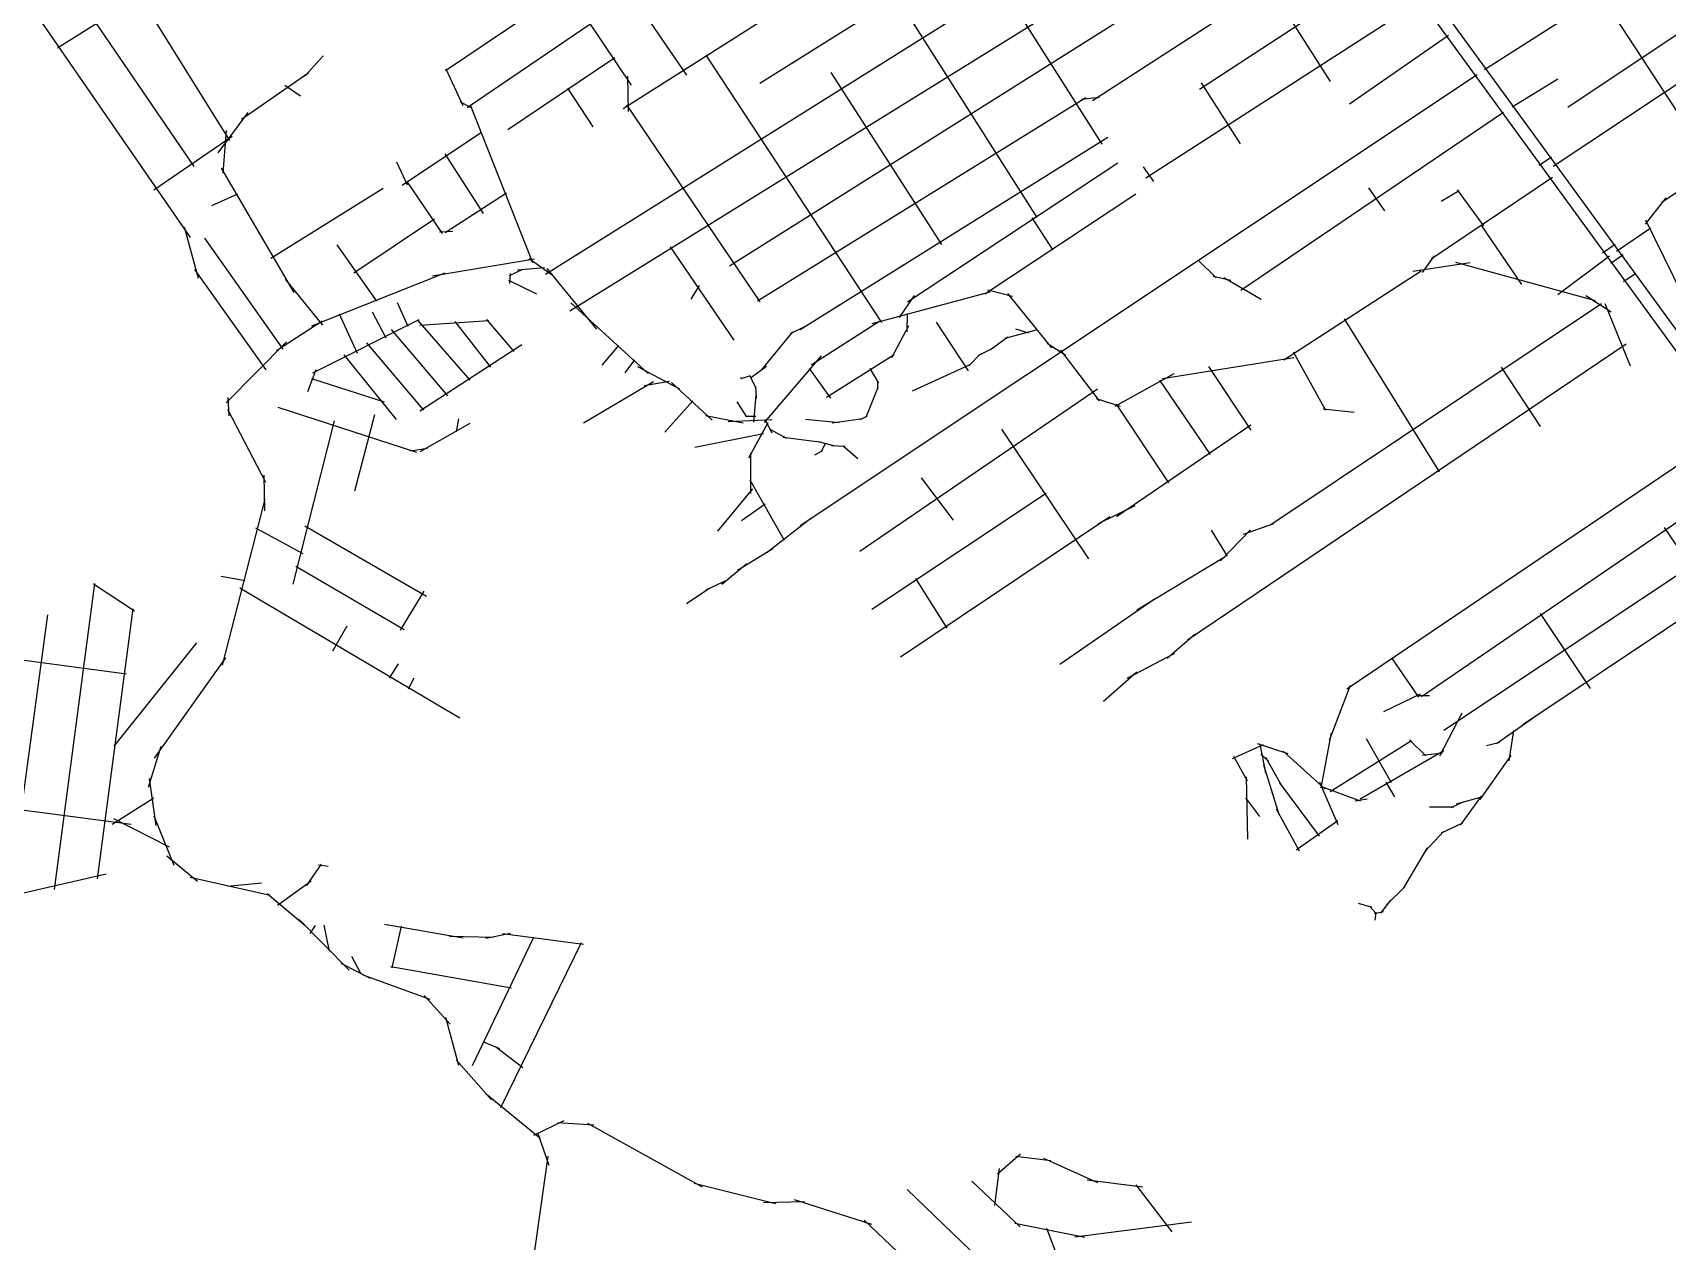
# Model space of a CAD drawing. Header units: inches. Extents: x 723427 to 759408, y 6910722 to 6968430.
# Drawn here: x 731654 to 733972, y 6946922 to 6948636 of the extents above; entities that cross this region are included whole.
import ezdxf

# ---------------------------------------------------------------- set-up
doc = ezdxf.new("R2010")
doc.units = ezdxf.units.IN
doc.header["$MEASUREMENT"] = 0

msp = doc.modelspace()

# ---------------------------------------------------------------- linework, layer by layer
for points in [[(732616.7, 6950062.6), (734804, 6947059.2)], [(732635.8, 6950064.9), (734820.9, 6947067.2)], [(733831.1, 6948530.6), (735170.2, 6949425.4)], [(733964.5, 6948396), (735084, 6949151.9)], [(733810.1, 6948447), (734852.8, 6949139.7)], [(731689.5, 6948614.7), (732332.6, 6949019.2)], [(732491.7, 6948528.9), (733234, 6949000)], [(732381.5, 6948293.9), (733429.3, 6948950.9)], [(732685.2, 6948564.7), (733239.3, 6948911.9)], [(732642.3, 6948305.5), (733503.3, 6948848.2)], [(731639.5, 6948803.6), (731883, 6948446.5)], [(732950.3, 6948824.7), (733170.5, 6948478.1)], [(733157.1, 6948540.3), (733545.3, 6948791.7)], [(732415.8, 6948242), (733254.2, 6948761.9)], [(732454.6, 6948761.3), (732581.6, 6948575.8)], [(732836.7, 6948754.1), (733078.2, 6948374.3)], [(733308.6, 6948556.2), (733584.9, 6948736.7)], [(732398.4, 6948718), (732502.8, 6948561.9)], [(733853.7, 6948726.3), (734041.3, 6948439.2)], [(731634.2, 6948699.1), (731877.7, 6948346)], [(731804.8, 6948689.8), (731933.6, 6948483.6)], [(732239.5, 6948582.8), (732414.1, 6948700.2)], [(733712.9, 6948584.1), (733883.2, 6948692.6)], [(733232.6, 6948430.6), (733624.1, 6948683.1)], [(733428.9, 6948669.2), (733494.1, 6948567)], [(732270.2, 6948530), (732447.3, 6948650.3)], [(733521.2, 6948535.4), (733661.6, 6948632.6)], [(732040.9, 6948575.1), (732066.4, 6948603.3)], [(732328, 6948499.1), (732479.7, 6948601)], [(732609, 6948604.6), (732858, 6948225)], [(731950.7, 6948513.7), (732046, 6948579.7)], [(732240.3, 6948585), (732264.3, 6948533.2)], [(732497.7, 6948574.7), (732498.5, 6948524.7)], [(732742.7, 6947937.1), (733702.3, 6948576.8)], [(732786, 6948579.7), (732942.9, 6948335.9)], [(733752.2, 6948531.1), (733816.8, 6948570.7)], [(732012, 6948562), (732034.3, 6948546.6)], [(732412.8, 6948557.4), (732448.4, 6948502.9)], [(733311.3, 6948565.2), (733366.5, 6948478.5)], [(732259.8, 6948538.6), (732275.4, 6948530.3)], [(732274.5, 6948534), (732363.1, 6948310.1)], [(732496.1, 6948534), (732685.2, 6948254.5)], [(732682, 6948256.1), (733147.5, 6948544.2)], [(733141.4, 6948542), (733166.5, 6948544.6)], [(731917.4, 6948466.1), (731960, 6948523)], [(733367.2, 6948270.9), (733739.7, 6948523.5)], [(731826.4, 6948413.2), (731937.1, 6948489.5)], [(731924.5, 6948437), (731929.3, 6948497.4)], [(732178.5, 6948420.2), (732290.6, 6948495.3)], [(732742.8, 6948215.5), (733178.8, 6948488.3)], [(732238.8, 6948464.5), (732293.1, 6948380)], [(733790.2, 6948448.5), (733807.7, 6948460.2)], [(731921.8, 6948443.9), (732024.7, 6948268)], [(732170.2, 6948453.3), (732185.2, 6948420.7)], [(732894.9, 6948254.4), (733193.2, 6948451.5)], [(733228.9, 6948445.9), (733243.4, 6948425.2)], [(733637.4, 6948315.6), (733809.2, 6948431.5)], [(731992, 6948316.4), (732151.5, 6948415.9)], [(732184.9, 6948425.4), (732235.1, 6948351.6)], [(732239.4, 6948352.9), (732326.4, 6948409)], [(733548.6, 6948416), (733571, 6948383.8)], [(733651.4, 6948397.2), (733676.9, 6948412.5)], [(733674.3, 6948413.6), (733711.5, 6948362.1)], [(731908.5, 6948391), (731945.4, 6948407.9)], [(733004.5, 6948266), (733218.4, 6948407.7)], [(733941.1, 6948364.8), (733970.3, 6948401.9)], [(732109.7, 6948295.6), (732224.1, 6948372.2)], [(733071.2, 6948373.9), (733100.6, 6948327.8)], [(733707.8, 6948363.8), (733765.5, 6948279.3)], [(733941.1, 6948370.9), (733993.3, 6948265)], [(731869.2, 6948360.9), (731889.2, 6948287.9)], [(731897.8, 6948344.8), (732009.1, 6948187.6)], [(732231.3, 6948353.9), (732250.3, 6948354.8)], [(733899.9, 6948326.3), (733948.9, 6948359.5)], [(732085.5, 6948335.3), (732142, 6948255.3)], [(732221.5, 6948291.5), (732365.8, 6948315.6)], [(732358.5, 6948315.9), (732390.9, 6948292.8)], [(732558.2, 6948332.4), (732648.4, 6948200.3)], [(733624.9, 6948296), (733641.8, 6948319.9)], [(733816.9, 6948265), (733890.1, 6948319.9)], [(733880.3, 6948324.1), (733897.9, 6948336.5)], [(733892, 6948309.6), (733909.6, 6948321.8)], [(731884, 6948300.3), (731984.8, 6948157.9)], [(732050.2, 6948220.5), (732239.2, 6948295.6)], [(732330.3, 6948291.9), (732349.3, 6948301.1)], [(732331.1, 6948280.7), (732331.8, 6948294.7)], [(732342, 6948299.8), (732379.9, 6948303)], [(732383.5, 6948301.9), (732453.6, 6948215.7)], [(733307, 6948313.7), (733332.6, 6948288.4)], [(733428.2, 6948172.1), (733622.9, 6948298.5)], [(733611.4, 6948297.9), (733692.6, 6948310.5)], [(733671.6, 6948310.8), (733869.7, 6948256.4)], [(733909.9, 6948283.4), (733927.5, 6948295.3)], [(732012.3, 6948286.5), (732065.2, 6948221.4)], [(732329.1, 6948285.4), (732368.8, 6948265.7)], [(732588.2, 6948258.2), (732599.6, 6948277.8)], [(733008.5, 6948271.7), (733043.5, 6948262.4)], [(733328.2, 6948290.9), (733353, 6948285.5)], [(733343.2, 6948289), (733396.2, 6948258.5)], [(732171, 6948253.8), (732186.5, 6948219.8)], [(732417.3, 6948253.3), (732527.1, 6948153)], [(732844.5, 6948223.6), (733012, 6948268.9)], [(732883.6, 6948232.3), (732904.6, 6948263.7)], [(733036.3, 6948266.4), (733099, 6948189.3)], [(733408.6, 6947937.9), (733878.5, 6948252.2)], [(733856.3, 6948263.4), (733892.6, 6948240.2)], [(733883.6, 6948252.4), (733919.4, 6948163.9)], [(732000.2, 6948185.5), (732064.9, 6948227.7)], [(732051.8, 6948154), (732202.5, 6948229.7)], [(732088.9, 6948237.3), (732114.4, 6948181.9)], [(732135.5, 6948240.3), (732155, 6948203.3)], [(732200, 6948228.4), (732274.4, 6948143.6)], [(732203.3, 6948221.3), (732301.2, 6948228)], [(732253.1, 6948226.7), (732303.3, 6948162)], [(732297.9, 6948229.7), (732336.4, 6948184.1)], [(732758.1, 6948165.3), (732854.1, 6948226.6)], [(732894.4, 6948211.8), (732894.8, 6948238.1)], [(732935.5, 6948225.9), (732980.7, 6948156.7)], [(733513.7, 6948230.2), (733648.6, 6948013.2)], [(732162.7, 6948215.5), (732242.6, 6948121.4)], [(732687.3, 6948157.3), (732732, 6948212.1)], [(732728.7, 6948209.8), (732751, 6948220.3)], [(732872.3, 6948175.4), (732896.8, 6948220.9)], [(733012.6, 6948186.8), (733036.9, 6948204.9)], [(733033, 6948202.9), (733079, 6948215.2)], [(733048.1, 6948216.4), (733066.1, 6948210.4)], [(731928.7, 6948111.4), (732014.5, 6948198)], [(732095.7, 6948179.6), (732169.7, 6948087.5)], [(732127.6, 6948196.2), (732208.3, 6948100.9)], [(732203.3, 6948100.1), (732347.7, 6948194.1)], [(732461.6, 6948164.5), (732485.6, 6948192.5)], [(732691.9, 6948083.4), (732773, 6948177.8)], [(732779.7, 6948119.3), (732875.7, 6948179.8)], [(732981.7, 6948163.7), (732998.2, 6948180.9)], [(732995.1, 6948178.6), (733017.4, 6948189.7)], [(733092.8, 6948195.7), (733119.1, 6948179)], [(733111.6, 6948186.2), (733166.7, 6948114)], [(733291.7, 6947775.1), (733913.7, 6948194.9)], [(733441.4, 6948183.8), (733487.3, 6948101)], [(732044.6, 6948127.4), (732056.3, 6948158.5)], [(732494.4, 6948153.9), (732508, 6948172.4)], [(732511.9, 6948162.7), (732571.4, 6948131.3)], [(732672.3, 6948146.8), (732694.6, 6948163.5)], [(732755.3, 6948160), (732785.5, 6948117.9)], [(732841.2, 6948159.8), (732853.4, 6948139.4)], [(732902, 6948128.5), (732983.8, 6948165.6)], [(733256.2, 6948146), (733442.4, 6948175.7)], [(733321.4, 6948162.9), (733381.4, 6948072.5)], [(733736.7, 6948162.1), (733792, 6948077.7)], [(732049.6, 6948145.8), (732152.9, 6948112.7)], [(732435.3, 6948082.9), (732534.7, 6948141.6)], [(732521.5, 6948135.8), (732557.5, 6948142.2)], [(732560, 6948140), (732617.9, 6948086.5)], [(732657.4, 6948147.1), (732660.7, 6948146)], [(732659.5, 6948146), (732672.1, 6948150)], [(732671.4, 6948149.8), (732679.9, 6948132)], [(732679.1, 6948134.6), (732680.4, 6948117.8)], [(732827, 6947900.9), (733163.9, 6948131.1)], [(732836.3, 6948090.9), (732853.3, 6948133.6)], [(732852.5, 6948130.7), (732852.8, 6948141.5)], [(733189.3, 6948106.7), (733272.6, 6948152.9)], [(733252, 6948143.4), (733323.8, 6948037.8)], [(731931, 6948118.7), (731932.4, 6948092.9)], [(732550.5, 6948069.8), (732590.4, 6948114.3)], [(732652.6, 6948112.7), (732666.7, 6948091.4)], [(732676.9, 6948083.9), (732680.3, 6948122.2)], [(733162.3, 6948117.6), (733196.2, 6948106.7)], [(733190.4, 6948109.5), (733264.6, 6947997.6)], [(731930.7, 6948102.3), (731984.7, 6947998.6)], [(732002, 6948105), (732198.5, 6948041.5)], [(732023.9, 6947854.3), (732082.1, 6948085.6)], [(732111.2, 6947986.6), (732139.3, 6948094.6)], [(732255.5, 6948070.2), (732258.4, 6948088.8)], [(732608.2, 6948093.3), (732661.7, 6948083.1)], [(732640.5, 6948085), (732702.7, 6948087.7)], [(732665.1, 6948092.6), (732679.6, 6948092.6)], [(732693, 6948087.4), (732702.6, 6948068.9)], [(732750, 6948088.1), (732798, 6948083.2)], [(732788, 6948082.7), (732831.3, 6948089.2)], [(732827.2, 6948087.8), (732837.6, 6948092.6)], [(733484, 6948102.9), (733528, 6948098.2)], [(732203.8, 6948042.4), (732274.6, 6948082.4)], [(732593.4, 6948048.3), (732690.4, 6948067.9)], [(732669.6, 6948033.1), (732697.3, 6948083.3)], [(732698.6, 6948074.2), (732723.3, 6948061.1)], [(732718.5, 6948062.5), (732773.1, 6948055.3)], [(733028.1, 6948073.8), (733151.6, 6947890.1)], [(733191.1, 6947950), (733381.3, 6948080)], [(733517.8, 6947705.8), (734067.4, 6948077.3)], [(732190.1, 6948043.1), (732214.3, 6948047.2)], [(732672.6, 6947982.8), (732672.6, 6948039.9)], [(732763.5, 6948037.5), (732774.5, 6948043.5)], [(732768, 6948056.4), (732791.8, 6948050.1)], [(732772.3, 6948041.6), (732778.4, 6948053.8)], [(732787.1, 6948051), (732805.8, 6948049.8)], [(732803.6, 6948050.5), (732824.2, 6948032.5)], [(733623.4, 6947694.7), (734104.9, 6948023.8)], [(731982.2, 6948008.6), (731983, 6947958.3)], [(732671.3, 6948002.1), (732720.1, 6947916.5)], [(732914.3, 6948005), (732959.3, 6947945)], [(731923.5, 6947739.4), (731984.1, 6947974.5)], [(732625.6, 6947929.2), (732675.3, 6947989.3)], [(732659.4, 6947944.4), (732693.1, 6947967.8)], [(732844.3, 6947818.5), (733091.3, 6947983.1)], [(733655.2, 6947647), (734145.2, 6947972.6)], [(732695.9, 6947899.4), (732757.7, 6947947.9)], [(732884.9, 6947750.9), (733181.8, 6947950)], [(733165.7, 6947940.2), (733217.5, 6947965.6)], [(731970.4, 6947934.1), (732037.5, 6947897.5)], [(732040.3, 6947936.9), (732212.8, 6947836.9)], [(733325.3, 6947930.5), (733347.8, 6947893.7)], [(733338.6, 6947887.1), (733381.1, 6947931.1)], [(733371, 6947925), (733414.3, 6947940.3)], [(733767.2, 6947655), (734177.5, 6947929.5)], [(733967.6, 6947934.4), (734038, 6947830.7)], [(732653.8, 6947873.8), (732703.6, 6947904.5)], [(732027.4, 6947879.4), (732181.1, 6947789.8)], [(732631.4, 6947854.3), (732667.1, 6947883.5)], [(733219.8, 6947817.7), (733345.1, 6947893.2)], [(731685.2, 6947420.9), (731742.7, 6947855.1)], [(731740.7, 6947854.6), (731798.8, 6947816.2)], [(731921.6, 6947865.4), (731955.7, 6947859.2)], [(732609.3, 6947846), (732640.7, 6947860.8)], [(732905.9, 6947862.3), (732950.4, 6947791.9)], [(731948, 6947849.1), (732260.1, 6947664.6)], [(732175.8, 6947788.7), (732209.6, 6947844.3)], [(732581.6, 6947826.6), (732614.7, 6947849.1)], [(733110.5, 6947740.8), (733244.8, 6947833.3)], [(731621.4, 6947407.8), (731675.7, 6947810.4)], [(731746.5, 6947436), (731797, 6947819.3)], [(733791.7, 6947812.6), (733862.5, 6947706)], [(732080, 6947759.4), (732100.1, 6947795.2)], [(733263.1, 6947749.2), (733302, 6947783)], [(731770, 6947624.2), (731886.9, 6947770.7)], [(731602.9, 6947751.6), (731787.4, 6947726.7)], [(731827.1, 6947607.2), (731928.1, 6947749.8)], [(732160.5, 6947720.8), (732173.2, 6947741.3)], [(733206, 6947720.8), (733273.6, 6947756.4)], [(733581.1, 6947749.7), (733619.3, 6947693.8)], [(732187.3, 6947705.8), (732195.2, 6947721.3)], [(733172.8, 6947688), (733219.8, 6947729.9)], [(733492.9, 6947632.8), (733522.8, 6947710.8)], [(733569.9, 6947673.3), (733622.1, 6947698.7)], [(733615.9, 6947696.2), (733634.7, 6947696)], [(733649.6, 6947610.8), (733681.3, 6947671.4)], [(733729.9, 6947628), (733786.9, 6947668.5)], [(733747.7, 6947603.3), (733754.2, 6947646.6)], [(731818.5, 6947566.4), (731836.6, 6947624.1)], [(733355.6, 6947606.9), (733399.4, 6947626.7)], [(733390.3, 6947628.3), (733433.9, 6947614)], [(733394.3, 6947627.7), (733402.5, 6947585.9)], [(733481.2, 6947565.3), (733495.9, 6947643)], [(733494.2, 6947560), (733609.1, 6947632.5)], [(733545.1, 6947635.2), (733580.6, 6947572.9)], [(733606.5, 6947633.3), (733629.7, 6947610.5)], [(733715.8, 6947625.2), (733734.8, 6947630.1)], [(731106.4, 6947603.9), (731794.1, 6947513.5)], [(733356.9, 6947610), (733376.3, 6947575.2)], [(733395.8, 6947613), (733406.4, 6947603.2)], [(733399.5, 6947597.8), (733421.2, 6947528)], [(733402.5, 6947608.7), (733425.1, 6947568.3)], [(733427.6, 6947617.2), (733486.6, 6947563.7)], [(733536.6, 6947549.4), (733655.4, 6947618.2)], [(733624.7, 6947611.5), (733653.5, 6947615)], [(733706.8, 6947548.7), (733750.5, 6947611.2)], [(731819.7, 6947578.4), (731829.1, 6947512)], [(733374.7, 6947580.8), (733376.9, 6947492.5)], [(731767.3, 6947513.7), (731826.1, 6947551.1)], [(733373.8, 6947550.9), (733393.9, 6947524.8)], [(733422.3, 6947572.3), (733478.5, 6947496.9)], [(733479, 6947573.2), (733504.9, 6947513.2)], [(733480.5, 6947567.7), (733536.6, 6947547)], [(733572.8, 6947573.2), (733585.2, 6947552.4)], [(733673.2, 6947542.3), (733710.5, 6947553)], [(733678.8, 6947512.5), (733708.5, 6947553.2)], [(733417.6, 6947535.3), (733449.9, 6947476)], [(733529.3, 6947547), (733546.6, 6947549.8)], [(733634.7, 6947538.3), (733669.2, 6947538.3)], [(733665.8, 6947537.1), (733682.5, 6947545.5)], [(731769.2, 6947521.7), (731848, 6947481.7)], [(731826, 6947525.4), (731854.5, 6947455.7)], [(733445.7, 6947477.4), (733504.9, 6947518.7)], [(733652, 6947501.6), (733681.9, 6947515.8)], [(733628.5, 6947475.6), (733655.3, 6947503.9)], [(731844.6, 6947468.8), (731888.3, 6947433)], [(733598.3, 6947423.2), (733631.9, 6947480.1)], [(731554.4, 6947396.5), (731758.8, 6947443.3)], [(731877.8, 6947438.3), (731991.1, 6947413)], [(732042.4, 6947426), (732063.7, 6947457.1)], [(732059.8, 6947456), (732073.3, 6947454)], [(731931.3, 6947425.7), (731978.7, 6947430.4)], [(731986.8, 6947415.3), (732040.3, 6947370.3)], [(732001.5, 6947398.9), (732049.4, 6947433.3)], [(733574.5, 6947399.8), (733599.8, 6947424.8)], [(733533.5, 6947401.8), (733553.2, 6947395.9)], [(733550.4, 6947397.1), (733559.4, 6947386.9)], [(733556.9, 6947387), (733569.5, 6947389.9)], [(733558, 6947377.7), (733559.3, 6947389.1)], [(733566, 6947387.6), (733579.8, 6947405.9)], [(732032, 6947378.6), (732103.1, 6947306.6)], [(732047.7, 6947358.8), (732055.4, 6947370.1)], [(732067.2, 6947370.3), (732074.6, 6947333.4)], [(732153.3, 6947371.9), (732264.6, 6947352.6)], [(732164.3, 6947310.1), (732177.2, 6947369)], [(732245.2, 6947355), (732307.6, 6947353.2)], [(732278.2, 6947171.3), (732364.9, 6947353.4)], [(732296.8, 6947352.1), (732331.9, 6947359.1)], [(732318.2, 6947111.7), (732432.7, 6947346)], [(732320.3, 6947358.8), (732435.4, 6947343.4)], [(732106.3, 6947326.5), (732119.8, 6947301.2)], [(732091.3, 6947316.4), (732133.1, 6947295.1)], [(732122.3, 6947299.9), (732217.3, 6947265.5)], [(732162, 6947311.6), (732333.1, 6947281.4)], [(732209.3, 6947270.5), (732246.2, 6947230.2)], [(732239.5, 6947240.1), (732258.1, 6947171.9)], [(732293.4, 6947205.2), (732316.4, 6947195.3)], [(732310.8, 6947198.5), (732349.4, 6947168.6)], [(732255, 6947179.5), (732304.9, 6947122.9)], [(732297.2, 6947131), (732373.4, 6947068.6)], [(732364.8, 6947072.8), (732407.8, 6947093.4)], [(732398.8, 6947090.6), (732449.9, 6947087.3)], [(732441, 6947089.8), (732603.7, 6946999.5)], [(732370, 6947076.5), (732386, 6947029.9)], [(732362, 6946878.6), (732385.3, 6947042.6)], [(733022.4, 6947017.8), (733054.9, 6947046.3)], [(733048.2, 6947042.8), (733097.9, 6947036.5)], [(733018.5, 6946973), (733025.3, 6947025.5)], [(733087.7, 6947040), (733163.9, 6947005.4)], [(732592.3, 6947004.6), (732707.7, 6946975.8)], [(732894.5, 6946995.4), (733059.5, 6946836.1)], [(732985.9, 6947007.4), (733054.4, 6946942.5)], [(733149.4, 6947009.3), (733228.5, 6946999.1)], [(733218.5, 6947002), (733269.6, 6946935.6)], [(732690.7, 6946977.3), (732748.9, 6946978.7)], [(732734, 6946981.2), (732843.7, 6946946.2)], [(732833.3, 6946952.1), (732965.3, 6946826.7)], [(733131.8, 6946928.4), (733297.2, 6946949.9)], [(733046.8, 6946947.8), (733146.2, 6946927.7)], [(733092, 6946940.8), (733126.9, 6946849.2)]]:
    msp.add_lwpolyline(points)

doc.saveas('drawing.dxf')
